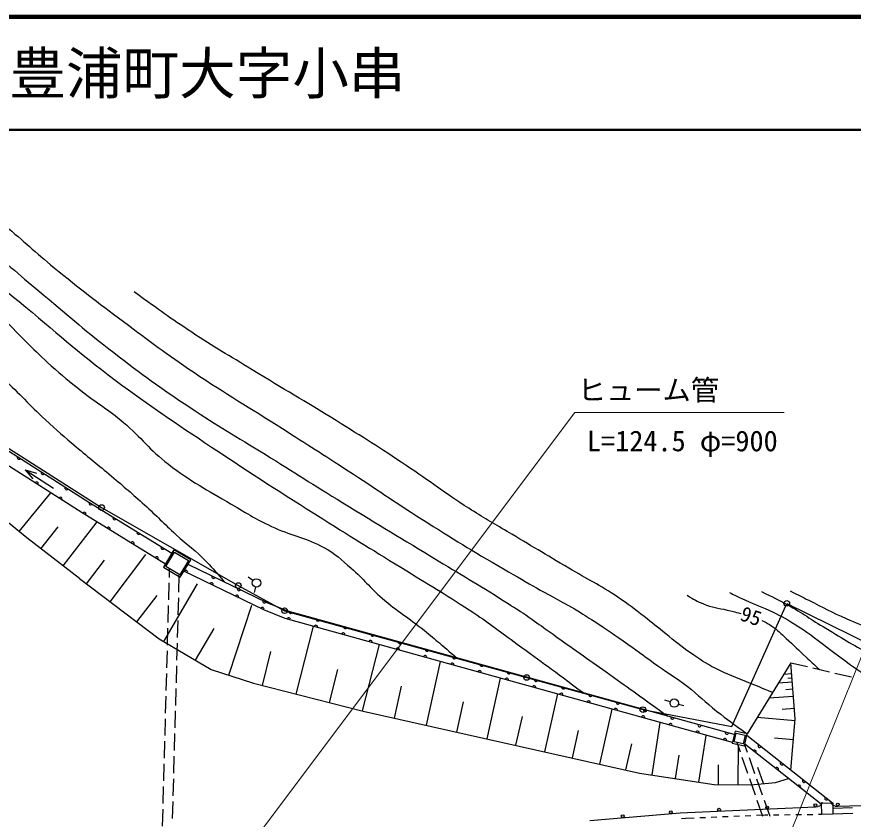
# Model space of a CAD drawing. Units: millimetres, scale not verified. Extents: x 40000 to 680000, y 20000 to 380000.
# Drawn here: x 420675 to 494607, y 309054 to 380000 of the extents above; entities that cross this region are included whole.
import ezdxf
from ezdxf.enums import TextEntityAlignment as Align

# ---------------------------------------------------------------- set-up
doc = ezdxf.new("R2010")
doc.units = ezdxf.units.MM
doc.header["$LTSCALE"] = 1000
for name, color, linetype, lineweight in [('M-BGD', 7, 'Continuous', 25), ('M-BMK-ROW', 30, 'Continuous', 25), ('M-STR-HTXT', 7, 'Continuous', 13), ('M-STR-STRC', 7, 'Continuous', 25), ('M-TTL', 2, 'Continuous', 140), ('M-TTL-LINE', 7, 'Continuous', 50), ('S-STR-HTXT', 7, 'Continuous', 13)]:
    doc.layers.add(name, color=color, linetype=linetype, lineweight=lineweight)
doc.layers.add('M-TTL-TXT', color=7, linetype='Continuous')
doc.styles.add('ＭＳ ゴシック', font='')
doc.styles.get('ＭＳ ゴシック').set_extended_font_data('MS Gothic')

msp = doc.modelspace()

# ---------------------------------------------------------------- linework, layer by layer
at = {"layer": 'M-BGD'}
for p, q in [((416332, 343918), (427038, 337093)), ((415650, 343048), (426454, 336161)), ((421572, 333929), (413982, 340135)), ((421411, 339949), (423934, 338325)), ((421411, 339949), (422090, 339156)), ((421411, 339949), (422415, 339660)), ((420881, 334493), (423687, 337925)), ((427038, 337093), (434385, 332575)), ((426454, 336161), (433815, 331634)), ((422817, 332966), (424325, 334917)), ((424768, 331458), (427784, 335359)), ((426215, 330338), (421572, 333929)), ((434570, 332881), (433640, 331345)), ((436058, 331980), (434570, 332881)), ((428931, 328279), (432096, 332454)), ((433846, 331395), (434621, 332675)), ((434621, 332675), (435852, 331929)), ((435128, 330444), (436058, 331980)), ((426844, 329862), (428426, 331949)), ((433640, 331345), (435128, 330444)), ((435077, 330650), (433846, 331395)), ((435852, 331929), (435077, 330650)), ((442809, 328200), (435822, 331590)), ((434158, 331206), (434137, 330441)), ((435001, 329122), (435044, 330670)), ((442526, 327559), (435458, 330988)), ((426215, 330338), (433257, 325001)), ((433675, 324756), (436665, 329856)), ((434123, 329941), (434082, 328442)), ((441552, 330158), (441142, 330445)), ((441776, 329577), (441666, 329089)), ((431287, 326494), (433073, 328850)), ((434946, 327123), (434987, 328622)), ((434068, 327942), (434027, 326442)), ((439430, 321788), (441447, 327971)), ((444413, 326801), (442526, 327559)), ((444638, 327465), (442809, 328200)), ((483927, 315854), (444413, 326801)), ((484085, 316536), (444638, 327465)), ((434891, 325123), (434932, 326623)), ((445380, 320120), (446902, 326112)), ((434013, 325943), (433972, 324443)), ((436480, 323111), (438124, 325916)), ((433257, 325001), (437867, 322298)), ((434836, 323124), (434877, 324624)), ((433958, 323943), (433917, 322444)), ((442384, 320881), (443145, 323877)), ((451245, 318630), (452735, 324496)), ((434781, 321125), (434822, 322624)), ((456877, 317367), (458139, 322999)), ((489086, 322897), (485233, 316601)), ((489086, 322897), (490550, 322552)), ((489484, 317925), (489086, 322897)), ((491037, 322438), (492497, 322094)), ((433903, 321944), (433862, 320445)), ((437867, 322298), (441608, 321078)), ((448312, 319375), (449057, 322308)), ((489166, 321901), (488441, 321843)), ((492984, 321979), (494444, 321635)), ((441608, 321078), (451279, 318621)), ((462241, 316165), (463443, 321529)), ((489224, 321175), (487971, 321075)), ((489195, 321538), (488832, 321509)), ((434726, 319126), (434767, 320625)), ((454061, 317998), (454692, 320814)), ((467350, 315020), (468494, 320130)), ((489274, 320549), (488648, 320498)), ((433848, 319945), (433807, 318445)), ((459559, 316766), (460160, 319448)), ((478430, 319434), (477950, 319573)), ((489324, 319922), (487159, 319749)), ((472216, 313930), (473306, 318796)), ((479153, 319234), (479636, 319107)), ((489411, 318839), (488328, 318753)), ((433793, 317946), (433752, 316446)), ((434671, 317126), (434712, 318626)), ((451279, 318621), (475726, 313144)), ((464795, 315593), (465368, 318147)), ((489469, 317757), (486124, 318057)), ((489078, 313399), (489484, 317925)), ((476821, 312973), (477545, 317622)), ((434616, 315127), (434657, 316627)), ((469783, 314475), (470328, 316908)), ((480953, 312329), (481597, 316461)), ((484158, 316851), (483913, 315793)), ((484093, 315905), (484271, 316671)), ((485233, 316601), (484158, 316851)), ((484271, 316671), (485053, 316489)), ((485053, 316489), (484875, 315724)), ((484987, 315544), (485233, 316601)), ((492763, 310492), (485200, 316458)), ((433738, 315946), (433697, 314447)), ((474511, 313416), (475026, 315711)), ((483913, 315793), (484987, 315544)), ((484875, 315724), (484093, 315905)), ((484304, 315856), (484605, 315002)), ((485256, 314959), (484997, 315695)), ((491774, 310380), (485025, 315704)), ((489319, 316084), (487646, 316234)), ((484446, 312108), (484458, 315617)), ((434561, 313128), (434602, 314627)), ((478887, 312651), (479209, 314717)), ((484771, 314531), (485269, 313116)), ((485920, 313072), (485422, 314487)), ((433683, 313947), (433642, 312448)), ((482691, 312115), (482697, 313869)), ((486667, 312215), (486187, 313623)), ((475726, 313144), (482319, 312116)), ((434506, 311129), (434547, 312628)), ((482319, 312116), (485520, 312104)), ((485435, 312644), (485932, 311229)), ((485520, 312104), (487737, 312318)), ((486584, 311186), (486086, 312601)), ((487737, 312318), (488886, 312659)), ((433628, 311948), (433586, 310448)), ((434450, 309129), (434492, 310629)), ((486098, 310757), (486596, 309342)), ((487248, 309299), (486750, 310714)), ((491829, 310564), (491832, 310504)), ((433573, 309949), (433531, 308449)), ((479299, 309622), (487245, 309975)), ((487245, 309975), (491267, 310163)), ((491267, 310163), (491517, 310174)), ((491621, 310209), (491517, 310174)), ((491693, 310258), (491621, 310209)), ((491765, 310336), (491693, 310258)), ((491806, 310413), (491765, 310336)), ((491772, 310470), (492793, 310493)), ((491772, 310470), (491794, 309471)), ((491832, 310504), (491806, 310413)), ((492793, 310493), (492815, 309493)), ((494545, 310075), (492796, 310013)), ((471312, 308956), (479299, 309622)), ((479811, 309124), (479431, 309091)), ((480554, 309154), (479811, 309124)), ((481554, 309195), (481054, 309175)), ((482553, 309236), (482053, 309215)), ((483552, 309277), (483052, 309256)), ((484551, 309317), (484051, 309297)), ((485550, 309358), (485051, 309338)), ((486793, 309409), (486050, 309379)), ((487043, 309412), (486793, 309409)), ((488043, 309424), (487543, 309418)), ((489043, 309437), (488543, 309431)), ((490043, 309449), (489543, 309443)), ((491043, 309461), (490543, 309455)), ((491794, 309471), (491543, 309468)), ((492815, 309493), (491794, 309471)), ((494563, 309555), (492815, 309493))]:
    msp.add_line(p, q, dxfattribs=at)
for centre, radius in [((441859, 329942), 375), ((478790, 319330), 375), ((478481, 309679), 125), ((482743, 309900), 125), ((487003, 310089), 125), ((491261, 310288), 125), ((474232, 309325), 125)]:
    msp.add_circle(centre, radius, dxfattribs=at)
for centre, start, end in [((420869, 341026), 147.48407, 327.48407), ((422977, 339682), 147.48407, 327.48407), ((422433, 338724), 327.48407, 147.48407), ((425085, 338338), 147.48407, 327.48407), ((424541, 337380), 327.48407, 147.48407), ((427195, 336997), 148.41122, 328.41122), ((426651, 336040), 328.4161, 148.4161), ((429324, 335687), 148.41122, 328.41122), ((428780, 334730), 328.4161, 148.4161), ((431454, 334378), 148.41122, 328.41122), ((430910, 333421), 328.4161, 148.4161), ((433583, 333068), 148.41122, 328.41122), ((433040, 332112), 328.4161, 148.4161), ((435637, 330902), 334.11911, 154.11911), ((438071, 330499), 154.11911, 334.11911), ((437886, 329810), 334.11911, 154.11911), ((440320, 329407), 154.11911, 334.11911), ((440135, 328719), 334.11911, 154.11911), ((442570, 328316), 154.11911, 334.11911), ((442384, 327628), 334.11911, 154.11911), ((444711, 326719), 344.51449, 164.51449), ((444891, 327395), 164.51419, 344.51419), ((447120, 326051), 344.51449, 164.51449), ((447301, 326728), 164.51419, 344.51419), ((449710, 326060), 164.51419, 344.51419), ((449529, 325384), 344.51449, 164.51449), ((452119, 325393), 164.51419, 344.51419), ((451939, 324716), 344.51449, 164.51449), ((454528, 324725), 164.51419, 344.51419), ((454348, 324049), 344.51449, 164.51449), ((456938, 324058), 164.51419, 344.51419), ((456757, 323381), 344.51449, 164.51449), ((459347, 323390), 164.51419, 344.51419), ((459166, 322714), 344.51449, 164.51449), ((461756, 322723), 164.51419, 344.51419), ((461576, 322046), 344.51449, 164.51449), ((464165, 322055), 164.51419, 344.51419), ((463985, 321379), 344.51449, 164.51449), ((466575, 321388), 164.51419, 344.51419), ((466394, 320712), 344.51449, 164.51449), ((468803, 320044), 344.51449, 164.51449), ((468984, 320720), 164.51419, 344.51419), ((471213, 319377), 344.51449, 164.51449), ((471393, 320053), 164.51419, 344.51419), ((473802, 319385), 164.51419, 344.51419), ((473622, 318709), 344.51449, 164.51449), ((476211, 318718), 164.51419, 344.51419), ((476031, 318042), 344.51449, 164.51449), ((478621, 318050), 164.51419, 344.51419), ((478440, 317374), 344.51449, 164.51449), ((481030, 317383), 164.51419, 344.51419), ((480850, 316707), 344.51449, 164.51449), ((483439, 316715), 164.51419, 344.51419), ((483259, 316039), 344.51449, 164.51449), ((485886, 315025), 321.73114, 141.73114), ((486337, 315556), 141.75363, 321.75363), ((487848, 313477), 321.73114, 141.73114), ((488301, 314009), 141.75363, 321.75363), ((489811, 311929), 321.73114, 141.73114), ((490264, 312461), 141.75363, 321.75363), ((492228, 310914), 141.75363, 321.75363)]:
    msp.add_arc(centre, 150, start, end, dxfattribs=at)
for points, knots in [([(399630, 368786), (400661, 367062), (401005, 366522), (402048, 365189), (403265, 363632), (404120, 362904), (405522, 361511), (407153, 359889), (408176, 359094), (409806, 357471), (410822, 356458), (411323, 355826), (412313, 354787), (413625, 353412), (414325, 352604), (415700, 351292), (417126, 349931), (418058, 349316), (419510, 347984), (420998, 346620), (421721, 345740), (423203, 344370), (424241, 343411), (424847, 342899), (425924, 341983), (427131, 340956), (427838, 340416), (429047, 339390), (430201, 338410), (430852, 337865), (431973, 336847), (433077, 335844), (433649, 335233), (434746, 334223), (435787, 333265), (436477, 332840), (437455, 331818), (438095, 331150), (438318, 330902), (439018, 330039)], [0, 0, 0, 0, 1, 1, 1, 2, 2, 2, 3, 3, 3, 4, 4, 4, 5, 5, 5, 6, 6, 6, 7, 7, 7, 8, 8, 8, 9, 9, 9, 10, 10, 10, 11, 11, 11, 12, 12, 12, 13, 13, 13, 13]), ([(403406, 368888), (403744, 368361), (403833, 368226), (404110, 367804), (404587, 367081), (404823, 366653), (405354, 365969), (405962, 365186), (406408, 364830), (407168, 364191), (409072, 362592), (410395, 362029), (412345, 360485), (414062, 359125), (414950, 358264), (416493, 356709), (417869, 355322), (418481, 354395), (419837, 352987), (421316, 351452), (422135, 350578), (423718, 349152), (424715, 348254), (425298, 347776), (426352, 346947), (427796, 345810), (428722, 345324), (430122, 344134), (431731, 342765), (432396, 341725), (434076, 340443), (436121, 338883), (437415, 338213), (439635, 336912), (441110, 336048), (441920, 335519), (443478, 334814), (445142, 334061), (446220, 333963), (447821, 333084), (448858, 332514), (449332, 332016), (450232, 331248), (451362, 330282), (451839, 329570), (452964, 328599), (454345, 327408), (455254, 326908), (456671, 325760), (457813, 324834), (458183, 324520), (459547, 323335)], [0, 0, 0, 0, 1, 1, 1, 2, 2, 2, 3, 3, 3, 4, 4, 4, 5, 5, 5, 6, 6, 6, 7, 7, 7, 8, 8, 8, 9, 9, 9, 10, 10, 10, 11, 11, 11, 12, 12, 12, 13, 13, 13, 14, 14, 14, 15, 15, 15, 16, 16, 16, 17, 17, 17, 17]), ([(405480, 368916), (406615, 367614), (406955, 367266), (407934, 366240), (410206, 363856), (411651, 362692), (414104, 360495), (416678, 358189), (418224, 357018), (420887, 354817), (424189, 352087), (425951, 350445), (429382, 347880), (432626, 345455), (434528, 344210), (437895, 341960), (441698, 339419), (443864, 338049), (447728, 335601), (450606, 333778), (452251, 332808), (455142, 331006), (457459, 329563), (458798, 328819), (461066, 327301), (462598, 326276), (463404, 325626), (464897, 324545), (467208, 322871), (467930, 322331), (470785, 320221)], [0, 0, 0, 0, 1, 1, 1, 2, 2, 2, 3, 3, 3, 4, 4, 4, 5, 5, 5, 6, 6, 6, 7, 7, 7, 8, 8, 8, 9, 9, 9, 10, 10, 10, 10]), ([(407463, 368916), (408135, 368161), (408340, 367959), (408922, 367365), (410381, 365875), (411325, 365170), (412905, 363808), (414780, 362192), (415918, 361391), (417824, 359809), (419899, 358086), (421028, 357080), (423100, 355354), (425490, 353364), (426791, 352202), (429254, 350304), (431813, 348332), (433281, 347269), (435965, 345471), (438509, 343767), (440019, 342944), (442617, 341323), (445300, 339649), (446792, 338694), (449485, 337037), (452766, 335018), (454623, 333918), (457913, 331913), (460335, 330437), (461725, 329662), (464111, 328129), (464717, 327739), (464915, 327616), (465659, 327124)], [0, 0, 0, 0, 1, 1, 1, 2, 2, 2, 3, 3, 3, 4, 4, 4, 5, 5, 5, 6, 6, 6, 7, 7, 7, 8, 8, 8, 9, 9, 9, 10, 10, 10, 11, 11, 11, 11]), ([(412499, 367163), (413893, 365949), (414278, 365626), (415450, 364680), (417037, 363399), (418036, 362822), (419619, 361538), (421361, 360124), (422251, 359229), (423989, 357811), (426333, 355899), (427675, 354861), (430101, 353054), (432500, 351267), (433832, 350246), (436314, 348576), (439322, 346551), (441094, 345549), (444151, 343598), (446425, 342147), (447701, 341338), (449964, 339868), (452521, 338207), (453908, 337206), (456485, 335575), (459274, 333809), (460851, 332843), (463703, 331181), (466132, 329765), (466931, 329319), (469974, 327648)], [0, 0, 0, 0, 1, 1, 1, 2, 2, 2, 3, 3, 3, 4, 4, 4, 5, 5, 5, 6, 6, 6, 7, 7, 7, 8, 8, 8, 9, 9, 9, 10, 10, 10, 10]), ([(487476, 320267), (486455, 320672), (486193, 320780), (485374, 321119), (484205, 321604), (483525, 321823), (482399, 322400), (481506, 322857), (481049, 323197), (480222, 323765), (479336, 324374), (478884, 324777), (478038, 325440), (477283, 326032), (476881, 326391), (476122, 326978), (475234, 327665), (474740, 328059), (473807, 328685), (472172, 329783), (471162, 330249), (469468, 331255), (467343, 332516), (466150, 333219), (464030, 334489), (462699, 335285), (461939, 335708), (460633, 336544), (458424, 337958), (457274, 338881), (455091, 340335), (452706, 341924), (451346, 342780), (448911, 344293), (446033, 346082), (444379, 347015), (441489, 348785), (439392, 350070), (438191, 350750), (436140, 352106), (434118, 353444), (433462, 353922), (431061, 355674)], [0, 0, 0, 0, 1, 1, 1, 2, 2, 2, 3, 3, 3, 4, 4, 4, 5, 5, 5, 6, 6, 6, 7, 7, 7, 8, 8, 8, 9, 9, 9, 10, 10, 10, 11, 11, 11, 12, 12, 12, 13, 13, 13, 14, 14, 14, 14]), ([(483661, 329102), (484189, 328835), (484333, 328768), (484767, 328563), (485686, 328128), (486234, 327959), (487155, 327528), (488051, 327109), (488549, 326857), (489391, 326336), (490560, 325613), (491141, 325098), (492253, 324291), (493339, 323503), (493905, 323003), (495019, 322255), (495738, 321772), (495982, 321612), (496885, 321060)], [0, 0, 0, 0, 1, 1, 1, 2, 2, 2, 3, 3, 3, 4, 4, 4, 5, 5, 5, 6, 6, 6, 6]), ([(486494, 329175), (487596, 328653), (487902, 328493), (488784, 328016), (490152, 327275), (490844, 326732), (492181, 325935), (493806, 324965), (494695, 324379), (496381, 323521), (498361, 322513), (499513, 322031), (501561, 321170), (502857, 320625), (503593, 320343), (504911, 319854), (506370, 319312), (506856, 319154), (508677, 318551)], [0, 0, 0, 0, 1, 1, 1, 2, 2, 2, 3, 3, 3, 4, 4, 4, 5, 5, 5, 6, 6, 6, 6]), ([(489030, 329240), (489831, 328833), (490036, 328731), (490682, 328409), (491970, 327766), (492675, 327369), (493992, 326789), (495682, 326044), (496664, 325699), (498425, 325140), (500294, 324548), (501333, 324139), (503267, 323816), (504208, 323659), (504749, 323675), (505701, 323615), (506938, 323536), (507640, 323597), (508871, 323453), (510063, 323314), (510706, 323085), (511879, 322837), (513257, 322545), (514022, 322350), (515402, 322071), (517539, 321640), (518252, 321542), (520904, 321124)], [0, 0, 0, 0, 1, 1, 1, 2, 2, 2, 3, 3, 3, 4, 4, 4, 5, 5, 5, 6, 6, 6, 7, 7, 7, 8, 8, 8, 9, 9, 9, 9]), ([(479925, 328856), (480551, 328459), (480778, 328335), (481366, 328088), (482144, 327761), (482637, 327746), (483457, 327546), (483930, 327431), (484081, 327394), (484670, 327258)], [0, 0, 0, 0, 1, 1, 1, 2, 2, 2, 3, 3, 3, 3]), ([(469974, 327648), (470811, 327132), (471028, 326992), (471696, 326561), (472883, 325797), (473533, 325347), (474692, 324541), (475738, 323813), (476295, 323366), (477333, 322627), (478342, 321907), (478949, 321562), (479932, 320807), (480985, 319998), (481491, 319440), (482531, 318615), (483563, 317797), (483922, 317540), (485233, 316601)], [0, 0, 0, 0, 1, 1, 1, 2, 2, 2, 3, 3, 3, 4, 4, 4, 5, 5, 5, 6, 6, 6, 6]), ([(465659, 327124), (467231, 326002), (467626, 325721), (468889, 324824), (470786, 323474), (471859, 322732), (473754, 321379), (475506, 320127), (476057, 319730), (478230, 318159)], [0, 0, 0, 0, 1, 1, 1, 2, 2, 2, 3, 3, 3, 3]), ([(486533, 326624), (486948, 326427), (487079, 326349), (487408, 326136), (487957, 325782), (488190, 325482), (488676, 325044), (489375, 324412), (489738, 324026), (490431, 323387), (490897, 322959), (491046, 322822), (491630, 322298)], [0, 0, 0, 0, 1, 1, 1, 2, 2, 2, 3, 3, 3, 4, 4, 4, 4])]:
    msp.add_open_spline(points, degree=3, knots=knots, dxfattribs=at)
at = {"layer": 'M-BMK-ROW'}
for p, q in [((416424, 344082), (428175, 336611)), ((428175, 336611), (440255, 329716)), ((440255, 329716), (444352, 327492)), ((483880, 317245), (488730, 328139)), ((488730, 328139), (503591, 320805)), ((444352, 327492), (465739, 321587)), ((465739, 321587), (476012, 318746)), ((476012, 318746), (483880, 317245))]:
    msp.add_line(p, q, dxfattribs=at)
for centre in [(428175, 336611), (440255, 329716), (488730, 328139), (444352, 327492), (465739, 321587), (476012, 318746)]:
    msp.add_circle(centre, 250, dxfattribs=at)
at = {"layer": 'M-STR-STRC'}
for p, q in [((492658, 310541), (492656, 310586)), ((492675, 310466), (492658, 310541)), ((493246, 310226), (505280, 310538)), ((492722, 310377), (492675, 310466)), ((492768, 310318), (492722, 310377)), ((492830, 310275), (492768, 310318)), ((492921, 310232), (492830, 310275)), ((492996, 310219), (492921, 310232)), ((492996, 310219), (493246, 310226))]:
    msp.add_line(p, q, dxfattribs=at)
msp.add_circle((493243, 310351), 125, dxfattribs=at)
at = {"layer": 'M-TTL'}
msp.add_line((680000, 380000), (40000, 380000), dxfattribs=at)
at = {"layer": 'M-TTL-LINE'}
msp.add_line((40000, 370000), (680000, 370000), dxfattribs=at)
at = {"layer": 'S-STR-HTXT'}
for points in [[(434000, 297000), (470000, 345000), (488500, 345000)], [(488366, 306122), (500000, 335000), (519500, 335000)]]:
    msp.add_lwpolyline(points, dxfattribs=at)

# ---------------------------------------------------------------- texts
at = {"layer": 'M-BGD', "style": 'ＭＳ ゴシック'}
msp.add_text('95', height=1320, rotation=341.076, dxfattribs=at).set_placement((485578, 327011), align=Align.MIDDLE_CENTER)
at = {"layer": 'M-STR-HTXT', "style": 'ＭＳ ゴシック'}
msp.add_text('L=124.5 φ=900', height=1833, dxfattribs=at).set_placement((479500, 342500), align=Align.MIDDLE_CENTER)
at = {"layer": 'M-TTL-TXT', "style": 'ＭＳ ゴシック'}
msp.add_text('下関市豊浦町大字小串', height=3666, dxfattribs=at).set_placement((405024, 375000), align=Align.MIDDLE_LEFT)
at = {"layer": 'S-STR-HTXT', "style": 'ＭＳ ゴシック'}
msp.add_text('ヒューム管', height=1833, dxfattribs=at).set_placement((476500, 347000), align=Align.MIDDLE_CENTER)

doc.saveas('drawing.dxf')
